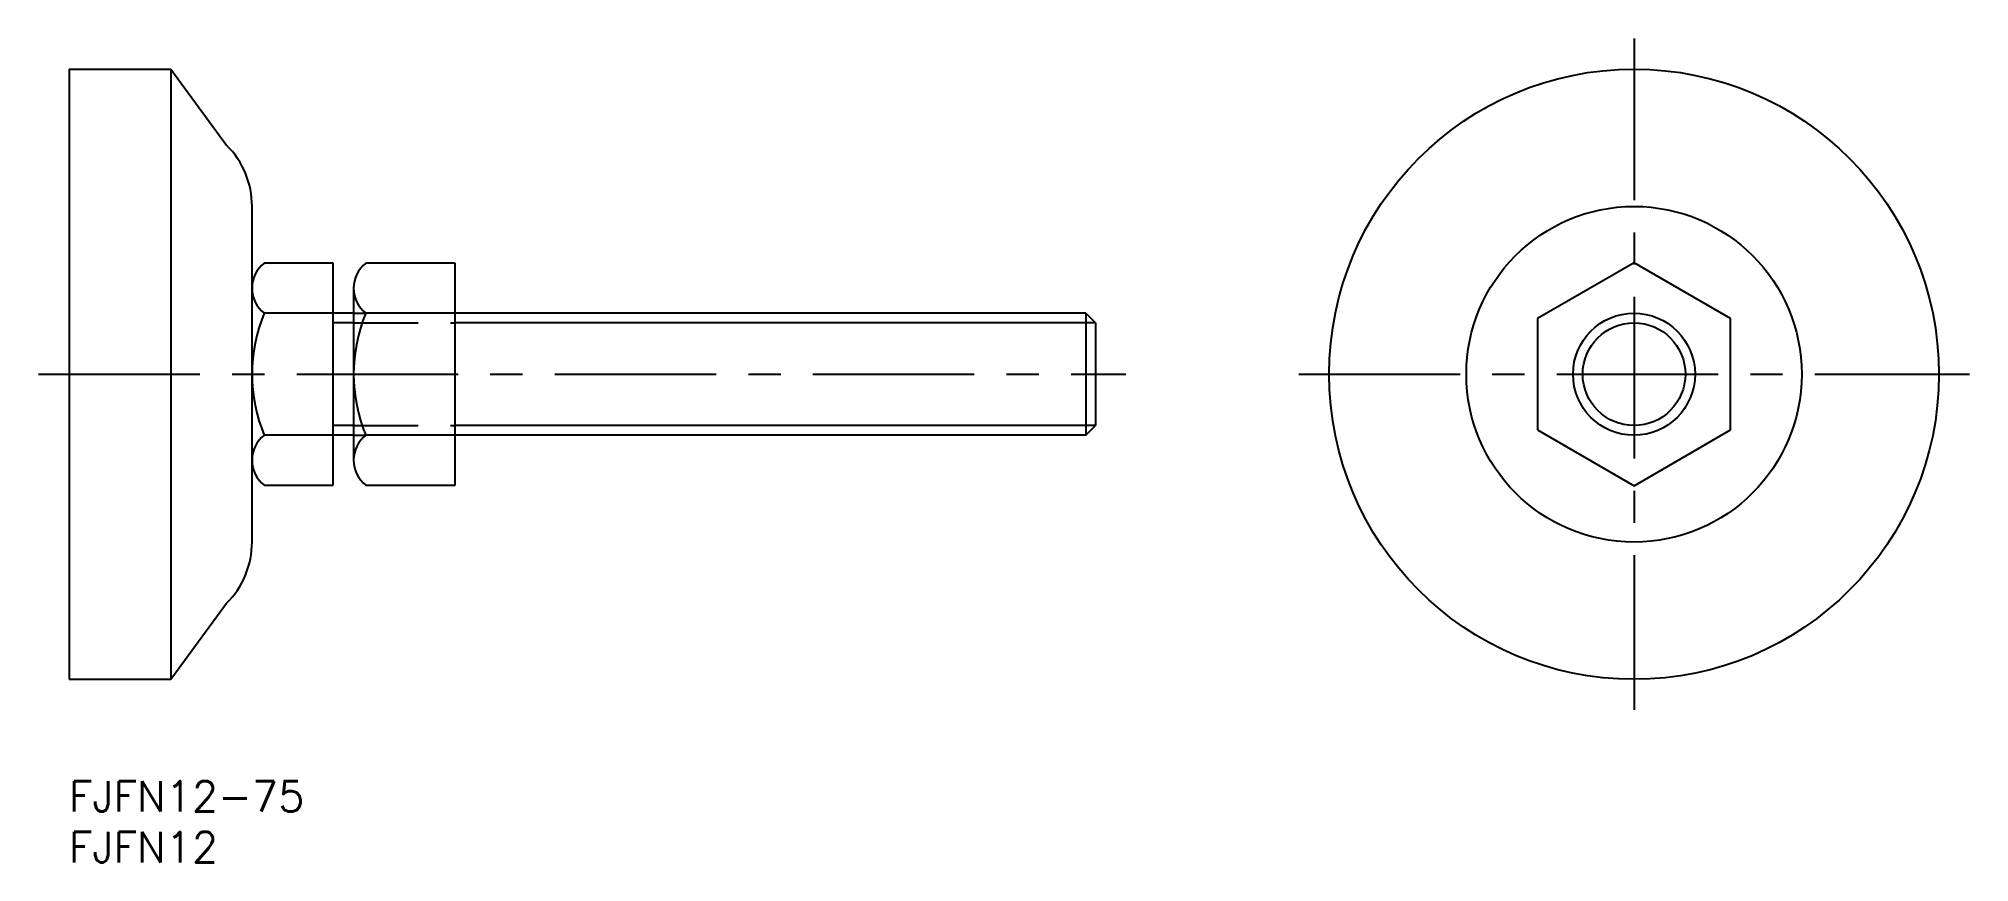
# Model space of a CAD drawing. Extents: x -3 to 187, y -8 to 73.
import ezdxf

# ---------------------------------------------------------------- set-up
doc = ezdxf.new("R2010")
doc.units = 0
doc.header["$LTSCALE"] = 0.5
doc.linetypes.add('CENTER', pattern=[50.8, 31.75, -6.35, 6.35, -6.35])
doc.linetypes.add('DASHED', pattern=[19.05, 12.7, -6.35])
for name, color, linetype in [('MSM_CENTER', 1, 'CENTER'), ('MSM_CONTINUOUS', 7, 'CONTINUOUS'), ('MSM_DASHED', 4, 'DASHED'), ('MSM_NARROW', 5, 'CONTINUOUS'), ('MSM_PART_NUMBER', 7, 'CONTINUOUS')]:
    doc.layers.add(name, color=color, linetype=linetype)
doc.styles.get("Standard").update_dxf_attribs({"font": 'txt.shx', "height": 3, "bigfont": 'bigfont.shx'})

msp = doc.modelspace()

# ---------------------------------------------------------------- linework, layer by layer
at = {"layer": 'MSM_CENTER'}
for p, q in [((154, 73), (154, 7)), ((-3, 40), (104, 40)), ((121, 40), (187, 40))]:
    msp.add_line(p, q, dxfattribs=at)
at = {"layer": 'MSM_CONTINUOUS'}
for p, q in [((0, 70), (0, 10)), ((0, 70), (10, 70)), ((10, 70), (15.5, 62.52)), ((10, 70), (10, 10)), ((18, 23.5), (18, 56.5)), ((26, 50.92), (19.2, 50.92)), ((26, 29.08), (26, 50.92)), ((38, 50.92), (29.2, 50.92)), ((38, 29.08), (38, 50.92)), ((154, 50.97), (144.5, 45.48)), ((163.5, 45.48), (154, 50.97)), ((28, 48.46), (28, 31.54)), ((28, 46), (19.2, 46)), ((100.05, 46), (29.2, 46)), ((100.05, 46), (101, 45.05)), ((100.05, 46), (100.05, 34)), ((101, 45.05), (101, 34.95)), ((144.5, 45.48), (144.5, 34.52)), ((163.5, 34.52), (163.5, 45.48)), ((100.05, 34), (101, 34.95)), ((144.5, 34.52), (154, 29.03)), ((154, 29.03), (163.5, 34.52)), ((28, 34), (19.2, 34)), ((100.05, 34), (29.2, 34)), ((19.2, 29.08), (26, 29.08)), ((29.2, 29.08), (38, 29.08)), ((10, 10), (15.5, 17.48)), ((0, 10), (10, 10))]:
    msp.add_line(p, q, dxfattribs=at)
for radius in [30, 16.5, 6]:
    msp.add_circle((154, 40), radius, dxfattribs=at)
for centre, radius, start, end in [((9.5, 56.5), 8.5, 0, 45.0796), ((21.12, 48.46), 3.12, 127.9891, 232.0109), ((31.12, 48.46), 3.12, 127.9891, 232.0109), ((33.6, 40), 15.6, 157.3801, 202.6199), ((43.6, 40), 15.6, 157.3801, 202.6199), ((21.12, 31.54), 3.12, 127.9891, 232.0109), ((31.12, 31.54), 3.12, 127.9891, 232.0109), ((9.5, 23.5), 8.5, 314.9204, 0)]:
    msp.add_arc(centre, radius, start, end, dxfattribs=at)
at = {"layer": 'MSM_DASHED'}
for p, q in [((28, 46), (29.2, 46)), ((28, 45.05), (38, 45.05)), ((28, 34.95), (38, 34.95)), ((28, 34), (29.2, 34))]:
    msp.add_line(p, q, dxfattribs=at)
at = {"layer": 'MSM_NARROW'}
for p, q in [((28, 45.05), (26, 45.05)), ((101, 45.05), (38, 45.05)), ((28, 34.95), (26, 34.95)), ((101, 34.95), (38, 34.95))]:
    msp.add_line(p, q, dxfattribs=at)
msp.add_circle((154, 40), 5.05, dxfattribs=at)

# ---------------------------------------------------------------- texts
at = {"layer": 'MSM_PART_NUMBER'}
for s, p in [('FJFN12-75', (0, -3)), ('FJFN12', (0, -8))]:
    msp.add_text(s, height=3, dxfattribs=at).set_placement(p)

doc.saveas('drawing.dxf')
